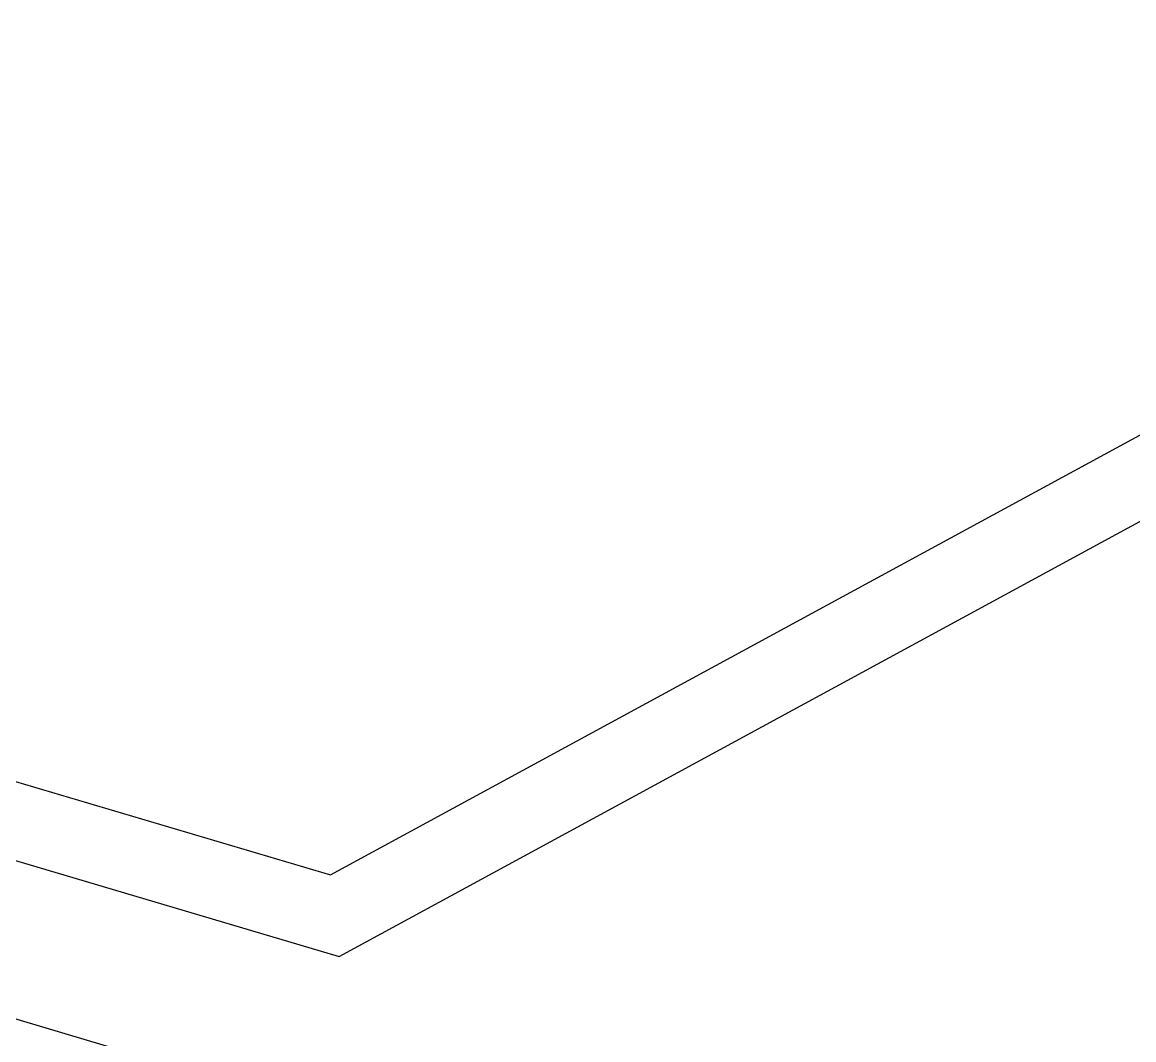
# Model space of a CAD drawing. Header units: millimetres. Extents: x 62878 to 70819, y -67946 to -61850.
# Drawn here: x 67245.2 to 67254, y -67086.81 to -67078.75 of the extents above; entities that cross this region are included whole.
import ezdxf

# ---------------------------------------------------------------- set-up
doc = ezdxf.new("R2010")
doc.units = ezdxf.units.MM
doc.layers.add('DOĞRAMA-yeni', color=40, linetype='Continuous')

# ---------------------------------------------------------------- blocks, each defined once
blk = doc.blocks.new('SPANDREL 96')
at = {"layer": 'DOĞRAMA-yeni', "color": 122, "lineweight": -2}
for p, q in [((46168.09042731566, 27267.56139388669), (46155.66801646232, 27274.3203663375)), ((46168.02197479446, 27266.91557619772), (46155.59956394111, 27273.67454864852)), ((46174.13256305647, 27269.3453769835), (46168.09042731568, 27267.56139388669)), ((46174.30246620854, 27268.76993548439), (46168.02197479446, 27266.91557619772)), ((46177.02076404241, 27268.32131884804), (46084.94526385426, 27241.10294336062))]:
    blk.add_line(p, q, dxfattribs=at)

msp = doc.modelspace()

# ---------------------------------------------------------------- block references
at = {"layer": 'DOĞRAMA-yeni', "xscale": -1, "rotation": 359.9612925110064}
msp.add_blockref('SPANDREL 96', (113397.2964916622, -94384.24572872005), dxfattribs=at)

doc.saveas('drawing.dxf')
